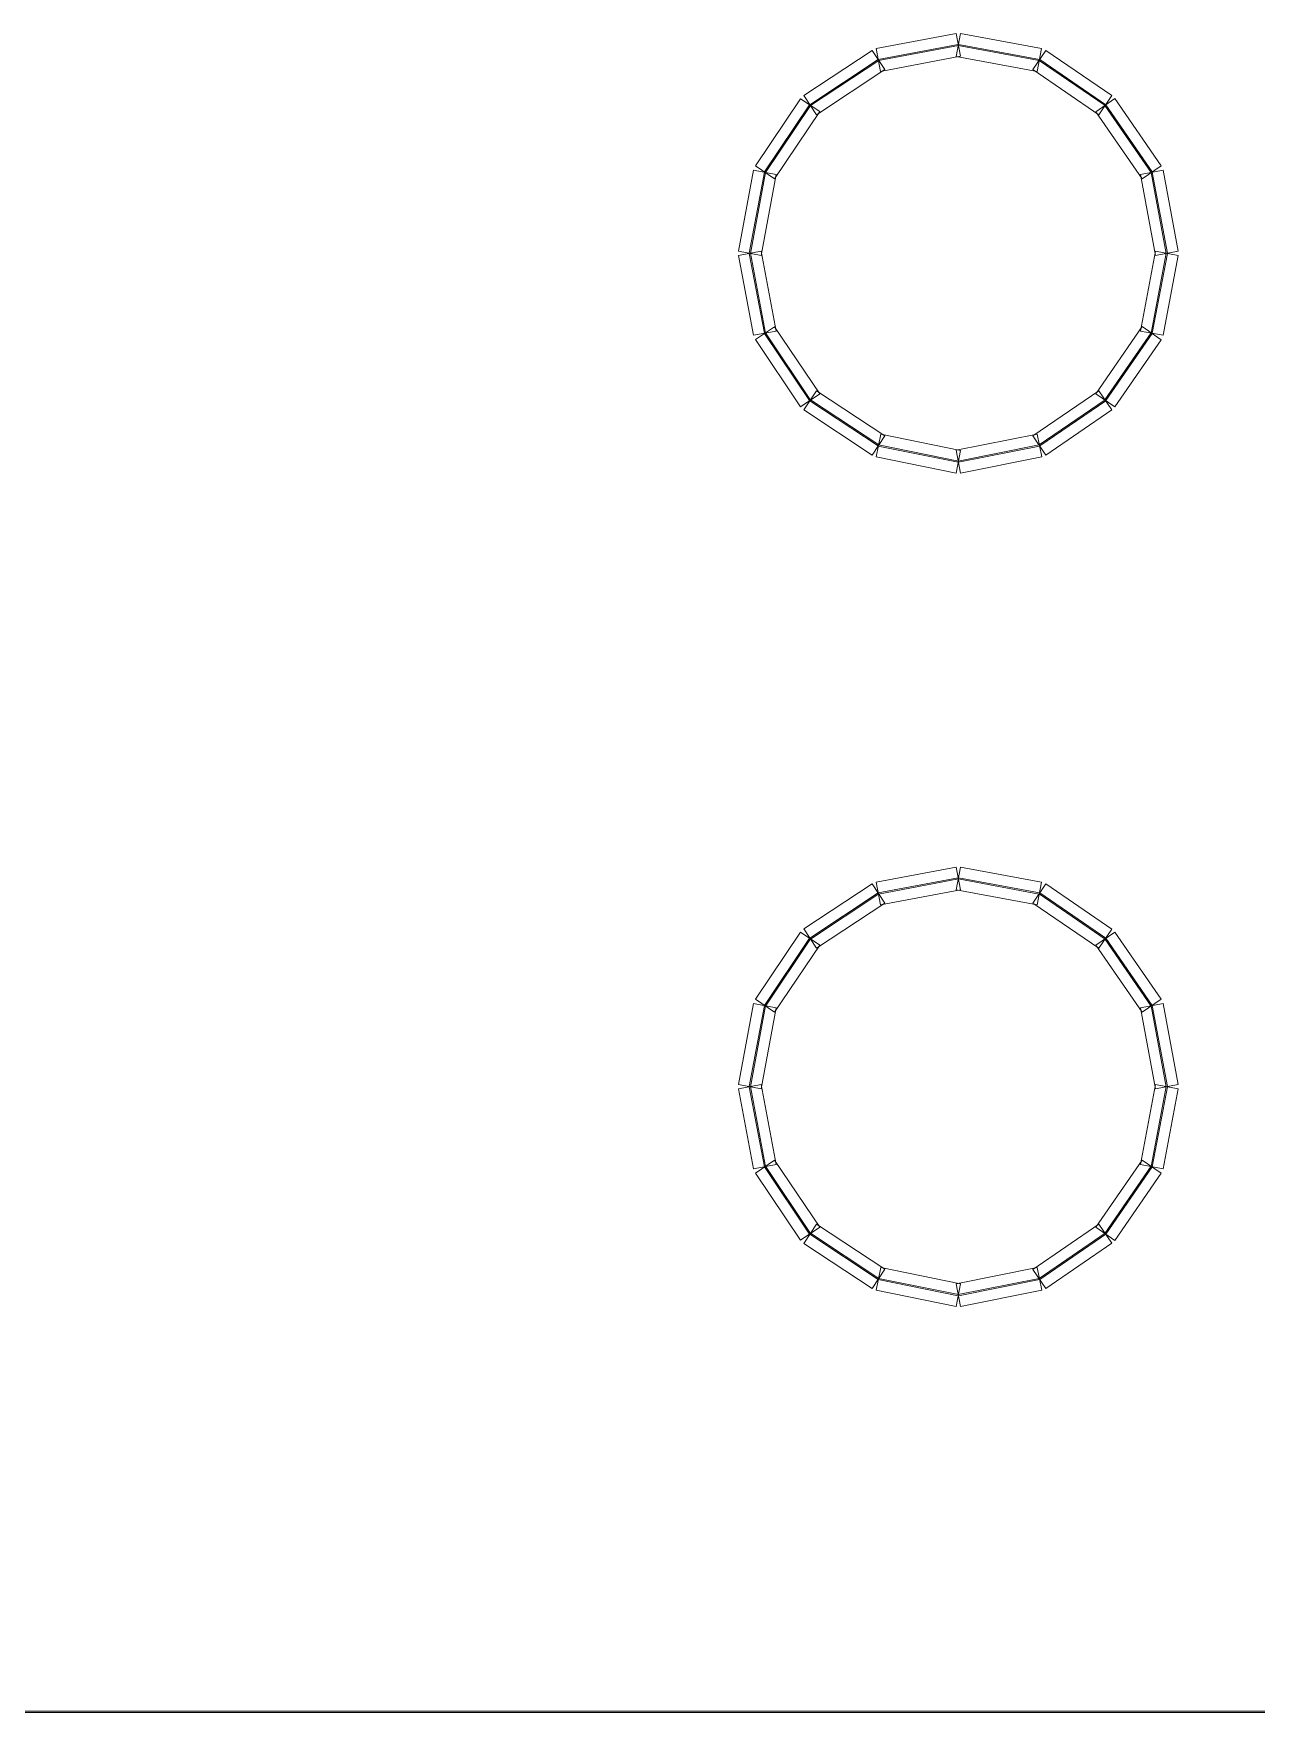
# Model space of a CAD drawing. Header units: millimetres. Extents: x -200 to 200, y -162 to 219.
# Drawn here: x -121.12 to -93.18, y -66.68 to -28.31 of the extents above; entities that cross this region are included whole.
import ezdxf

# ---------------------------------------------------------------- set-up
doc = ezdxf.new("R2010")
doc.units = ezdxf.units.MM
doc.header["$MEASUREMENT"] = 0

msp = doc.modelspace()

# ---------------------------------------------------------------- linework, layer by layer
at = {"color": 4, "lineweight": 5}
for points in [[(-100.0424, -28.3096), (-100.0424, -28.3096), (-99.9444, -28.8295), (-99.9444, -28.8295), (-99.9444, -28.8295), (-99.9444, -28.8295), (-101.7697, -29.1734), (-101.7697, -29.1734), (-101.7697, -29.1734), (-101.7697, -29.1734), (-101.8676, -28.6535), (-101.8676, -28.6535), (-101.8676, -28.6535), (-101.8676, -28.6535), (-100.0424, -28.3096), (-100.0424, -28.3096)], [(-98.0934, -28.6534), (-98.0934, -28.6534), (-98.19, -29.1735), (-98.19, -29.1735), (-98.19, -29.1735), (-98.19, -29.1735), (-100.0417, -28.8296), (-100.0417, -28.8296), (-100.0417, -28.8296), (-100.0417, -28.8296), (-99.9451, -28.3095), (-99.9451, -28.3095), (-99.9451, -28.3095), (-99.9451, -28.3095), (-98.0934, -28.6534), (-98.0934, -28.6534)], [(-101.9645, -28.6928), (-101.9645, -28.6928), (-101.6728, -29.1341), (-101.6728, -29.1341), (-101.6728, -29.1341), (-101.6728, -29.1341), (-103.2335, -30.1658), (-103.2335, -30.1658), (-103.2335, -30.1658), (-103.2335, -30.1658), (-103.5253, -29.7244), (-103.5253, -29.7244), (-103.5253, -29.7244), (-103.5253, -29.7244), (-101.9645, -28.6928), (-101.9645, -28.6928)], [(-99.9958, -28.5566), (-99.9958, -28.5566), (-99.9909, -28.5826), (-99.9909, -28.5826), (-99.9909, -28.5826), (-99.9909, -28.5826), (-101.8162, -28.9264), (-101.8162, -28.9264), (-101.8162, -28.9264), (-101.8162, -28.9264), (-101.8211, -28.9005), (-101.8211, -28.9005), (-101.8211, -28.9005), (-101.8211, -28.9005), (-99.9958, -28.5566), (-99.9958, -28.5566)], [(-98.1392, -28.9004), (-98.1392, -28.9004), (-98.1441, -28.9265), (-98.1441, -28.9265), (-98.1441, -28.9265), (-98.1441, -28.9265), (-99.9958, -28.5826), (-99.9958, -28.5826), (-99.9958, -28.5826), (-99.9958, -28.5826), (-99.991, -28.5566), (-99.991, -28.5566), (-99.991, -28.5566), (-99.991, -28.5566), (-98.1392, -28.9004), (-98.1392, -28.9004)], [(-96.4844, -29.7268), (-96.4844, -29.7268), (-96.7832, -30.1634), (-96.7832, -30.1634), (-96.7832, -30.1634), (-96.7832, -30.1634), (-98.291, -29.1318), (-98.291, -29.1318), (-98.291, -29.1318), (-98.291, -29.1318), (-97.9923, -28.6951), (-97.9923, -28.6951), (-97.9923, -28.6951), (-97.9923, -28.6951), (-96.4844, -29.7268), (-96.4844, -29.7268)], [(-101.826, -28.9024), (-101.826, -28.9024), (-101.8114, -28.9245), (-101.8114, -28.9245), (-101.8114, -28.9245), (-101.8114, -28.9245), (-103.3721, -29.9562), (-103.3721, -29.9562), (-103.3721, -29.9562), (-103.3721, -29.9562), (-103.3867, -29.9341), (-103.3867, -29.9341), (-103.3867, -29.9341), (-103.3867, -29.9341), (-101.826, -28.9024), (-101.826, -28.9024)], [(-96.6264, -29.9342), (-96.6264, -29.9342), (-96.6413, -29.956), (-96.6413, -29.956), (-96.6413, -29.956), (-96.6413, -29.956), (-98.1491, -28.9244), (-98.1491, -28.9244), (-98.1491, -28.9244), (-98.1491, -28.9244), (-98.1342, -28.9025), (-98.1342, -28.9025), (-98.1342, -28.9025), (-98.1342, -28.9025), (-96.6264, -29.9342), (-96.6264, -29.9342)], [(-103.5989, -29.7975), (-103.5989, -29.7975), (-103.1599, -30.0927), (-103.1599, -30.0927), (-103.1599, -30.0927), (-103.1599, -30.0927), (-104.1916, -31.627), (-104.1916, -31.627), (-104.1916, -31.627), (-104.1916, -31.627), (-104.6306, -31.3318), (-104.6306, -31.3318), (-104.6306, -31.3318), (-104.6306, -31.3318), (-103.5989, -29.7975), (-103.5989, -29.7975)], [(-95.3579, -31.3292), (-95.3579, -31.3292), (-95.7935, -31.6296), (-95.7935, -31.6296), (-95.7935, -31.6296), (-95.7935, -31.6296), (-96.8516, -30.0953), (-96.8516, -30.0953), (-96.8516, -30.0953), (-96.8516, -30.0953), (-96.4161, -29.7949), (-96.4161, -29.7949), (-96.4161, -29.7949), (-96.4161, -29.7949), (-95.3579, -31.3292), (-95.3579, -31.3292)], [(-103.3904, -29.9377), (-103.3904, -29.9377), (-103.3684, -29.9525), (-103.3684, -29.9525), (-103.3684, -29.9525), (-103.3684, -29.9525), (-104.4001, -31.4868), (-104.4001, -31.4868), (-104.4001, -31.4868), (-104.4001, -31.4868), (-104.4221, -31.472), (-104.4221, -31.472), (-104.4221, -31.472), (-104.4221, -31.472), (-103.3904, -29.9377), (-103.3904, -29.9377)], [(-95.5648, -31.4719), (-95.5648, -31.4719), (-95.5866, -31.4869), (-95.5866, -31.4869), (-95.5866, -31.4869), (-95.5866, -31.4869), (-96.6447, -29.9526), (-96.6447, -29.9526), (-96.6447, -29.9526), (-96.6447, -29.9526), (-96.6229, -29.9376), (-96.6229, -29.9376), (-96.6229, -29.9376), (-96.6229, -29.9376), (-95.5648, -31.4719), (-95.5648, -31.4719)], [(-104.6712, -31.4311), (-104.6712, -31.4311), (-104.151, -31.5277), (-104.151, -31.5277), (-104.151, -31.5277), (-104.151, -31.5277), (-104.4949, -33.3795), (-104.4949, -33.3795), (-104.4949, -33.3795), (-104.4949, -33.3795), (-105.0151, -33.2828), (-105.0151, -33.2828), (-105.0151, -33.2828), (-105.0151, -33.2828), (-104.6712, -31.4311), (-104.6712, -31.4311)], [(-94.9717, -33.2828), (-94.9717, -33.2828), (-95.4919, -33.3795), (-95.4919, -33.3795), (-95.4919, -33.3795), (-95.4919, -33.3795), (-95.8358, -31.5277), (-95.8358, -31.5277), (-95.8358, -31.5277), (-95.8358, -31.5277), (-95.3156, -31.4311), (-95.3156, -31.4311), (-95.3156, -31.4311), (-95.3156, -31.4311), (-94.9717, -33.2828), (-94.9717, -33.2828)], [(-104.4241, -31.477), (-104.4241, -31.477), (-104.3981, -31.4818), (-104.3981, -31.4818), (-104.3981, -31.4818), (-104.3981, -31.4818), (-104.742, -33.3336), (-104.742, -33.3336), (-104.742, -33.3336), (-104.742, -33.3336), (-104.768, -33.3287), (-104.768, -33.3287), (-104.768, -33.3287), (-104.768, -33.3287), (-104.4241, -31.477), (-104.4241, -31.477)], [(-95.2188, -33.3287), (-95.2188, -33.3287), (-95.2448, -33.3336), (-95.2448, -33.3336), (-95.2448, -33.3336), (-95.2448, -33.3336), (-95.5887, -31.4818), (-95.5887, -31.4818), (-95.5887, -31.4818), (-95.5887, -31.4818), (-95.5627, -31.477), (-95.5627, -31.477), (-95.5627, -31.477), (-95.5627, -31.477), (-95.2188, -33.3287), (-95.2188, -33.3287)], [(-105.0149, -33.3801), (-105.0149, -33.3801), (-104.495, -33.2822), (-104.495, -33.2822), (-104.495, -33.2822), (-104.495, -33.2822), (-104.1511, -35.1074), (-104.1511, -35.1074), (-104.1511, -35.1074), (-104.1511, -35.1074), (-104.671, -35.2054), (-104.671, -35.2054), (-104.671, -35.2054), (-104.671, -35.2054), (-105.0149, -33.3801), (-105.0149, -33.3801)], [(-104.768, -33.3336), (-104.768, -33.3336), (-104.742, -33.3287), (-104.742, -33.3287), (-104.742, -33.3287), (-104.742, -33.3287), (-104.3981, -35.154), (-104.3981, -35.154), (-104.3981, -35.154), (-104.3981, -35.154), (-104.4241, -35.1589), (-104.4241, -35.1589), (-104.4241, -35.1589), (-104.4241, -35.1589), (-104.768, -33.3336), (-104.768, -33.3336)], [(-95.3157, -35.2054), (-95.3157, -35.2054), (-95.8356, -35.1074), (-95.8356, -35.1074), (-95.8356, -35.1074), (-95.8356, -35.1074), (-95.4918, -33.2822), (-95.4918, -33.2822), (-95.4918, -33.2822), (-95.4918, -33.2822), (-94.9718, -33.3801), (-94.9718, -33.3801), (-94.9718, -33.3801), (-94.9718, -33.3801), (-95.3157, -35.2054), (-95.3157, -35.2054)], [(-95.5627, -35.1589), (-95.5627, -35.1589), (-95.5887, -35.154), (-95.5887, -35.154), (-95.5887, -35.154), (-95.5887, -35.154), (-95.2448, -33.3287), (-95.2448, -33.3287), (-95.2448, -33.3287), (-95.2448, -33.3287), (-95.2188, -33.3336), (-95.2188, -33.3336), (-95.2188, -33.3336), (-95.2188, -33.3336), (-95.5627, -35.1589), (-95.5627, -35.1589)], [(-104.6306, -35.304), (-104.6306, -35.304), (-104.1916, -35.0088), (-104.1916, -35.0088), (-104.1916, -35.0088), (-104.1916, -35.0088), (-103.1599, -36.5431), (-103.1599, -36.5431), (-103.1599, -36.5431), (-103.1599, -36.5431), (-103.5989, -36.8383), (-103.5989, -36.8383), (-103.5989, -36.8383), (-103.5989, -36.8383), (-104.6306, -35.304), (-104.6306, -35.304)], [(-104.4221, -35.1638), (-104.4221, -35.1638), (-104.4001, -35.149), (-104.4001, -35.149), (-104.4001, -35.149), (-104.4001, -35.149), (-103.3684, -36.6833), (-103.3684, -36.6833), (-103.3684, -36.6833), (-103.3684, -36.6833), (-103.3904, -36.6981), (-103.3904, -36.6981), (-103.3904, -36.6981), (-103.3904, -36.6981), (-104.4221, -35.1638), (-104.4221, -35.1638)], [(-96.4161, -36.8409), (-96.4161, -36.8409), (-96.8516, -36.5405), (-96.8516, -36.5405), (-96.8516, -36.5405), (-96.8516, -36.5405), (-95.7935, -35.0062), (-95.7935, -35.0062), (-95.7935, -35.0062), (-95.7935, -35.0062), (-95.3579, -35.3066), (-95.3579, -35.3066), (-95.3579, -35.3066), (-95.3579, -35.3066), (-96.4161, -36.8409), (-96.4161, -36.8409)], [(-96.6229, -36.6982), (-96.6229, -36.6982), (-96.6447, -36.6832), (-96.6447, -36.6832), (-96.6447, -36.6832), (-96.6447, -36.6832), (-95.5866, -35.1489), (-95.5866, -35.1489), (-95.5866, -35.1489), (-95.5866, -35.1489), (-95.5648, -35.1639), (-95.5648, -35.1639), (-95.5648, -35.1639), (-95.5648, -35.1639), (-96.6229, -36.6982), (-96.6229, -36.6982)], [(-103.5253, -36.9114), (-103.5253, -36.9114), (-103.2335, -36.47), (-103.2335, -36.47), (-103.2335, -36.47), (-103.2335, -36.47), (-101.6728, -37.5017), (-101.6728, -37.5017), (-101.6728, -37.5017), (-101.6728, -37.5017), (-101.9645, -37.9431), (-101.9645, -37.9431), (-101.9645, -37.9431), (-101.9645, -37.9431), (-103.5253, -36.9114), (-103.5253, -36.9114)], [(-103.3867, -36.7018), (-103.3867, -36.7018), (-103.3721, -36.6797), (-103.3721, -36.6797), (-103.3721, -36.6797), (-103.3721, -36.6797), (-101.8114, -37.7114), (-101.8114, -37.7114), (-101.8114, -37.7114), (-101.8114, -37.7114), (-101.826, -37.7334), (-101.826, -37.7334), (-101.826, -37.7334), (-101.826, -37.7334), (-103.3867, -36.7018), (-103.3867, -36.7018)], [(-97.9923, -37.9407), (-97.9923, -37.9407), (-98.291, -37.5041), (-98.291, -37.5041), (-98.291, -37.5041), (-98.291, -37.5041), (-96.7832, -36.4724), (-96.7832, -36.4724), (-96.7832, -36.4724), (-96.7832, -36.4724), (-96.4844, -36.909), (-96.4844, -36.909), (-96.4844, -36.909), (-96.4844, -36.909), (-97.9923, -37.9407), (-97.9923, -37.9407)], [(-98.1342, -37.7333), (-98.1342, -37.7333), (-98.1491, -37.7115), (-98.1491, -37.7115), (-98.1491, -37.7115), (-98.1491, -37.7115), (-96.6413, -36.6798), (-96.6413, -36.6798), (-96.6413, -36.6798), (-96.6413, -36.6798), (-96.6264, -36.7016), (-96.6264, -36.7016), (-96.6264, -36.7016), (-96.6264, -36.7016), (-98.1342, -37.7333), (-98.1342, -37.7333)], [(-101.8713, -37.9816), (-101.8713, -37.9816), (-101.7661, -37.4631), (-101.7661, -37.4631), (-101.7661, -37.4631), (-101.7661, -37.4631), (-99.9408, -37.8335), (-99.9408, -37.8335), (-99.9408, -37.8335), (-99.9408, -37.8335), (-100.046, -38.352), (-100.046, -38.352), (-100.046, -38.352), (-100.046, -38.352), (-101.8713, -37.9816), (-101.8713, -37.9816)], [(-99.9415, -38.3521), (-99.9415, -38.3521), (-100.0453, -37.8333), (-100.0453, -37.8333), (-100.0453, -37.8333), (-100.0453, -37.8333), (-98.1935, -37.463), (-98.1935, -37.463), (-98.1935, -37.463), (-98.1935, -37.463), (-98.0898, -37.9818), (-98.0898, -37.9818), (-98.0898, -37.9818), (-98.0898, -37.9818), (-99.9415, -38.3521), (-99.9415, -38.3521)], [(-101.8213, -37.7354), (-101.8213, -37.7354), (-101.816, -37.7094), (-101.816, -37.7094), (-101.816, -37.7094), (-101.816, -37.7094), (-99.9908, -38.0798), (-99.9908, -38.0798), (-99.9908, -38.0798), (-99.9908, -38.0798), (-99.996, -38.1057), (-99.996, -38.1057), (-99.996, -38.1057), (-99.996, -38.1057), (-101.8213, -37.7354), (-101.8213, -37.7354)], [(-99.9908, -38.1057), (-99.9908, -38.1057), (-99.996, -38.0798), (-99.996, -38.0798), (-99.996, -38.0798), (-99.996, -38.0798), (-98.1443, -37.7094), (-98.1443, -37.7094), (-98.1443, -37.7094), (-98.1443, -37.7094), (-98.1391, -37.7354), (-98.1391, -37.7354), (-98.1391, -37.7354), (-98.1391, -37.7354), (-99.9908, -38.1057), (-99.9908, -38.1057)], [(-100.0424, -47.356), (-100.0424, -47.356), (-99.9444, -47.8759), (-99.9444, -47.8759), (-99.9444, -47.8759), (-99.9444, -47.8759), (-101.7697, -48.2198), (-101.7697, -48.2198), (-101.7697, -48.2198), (-101.7697, -48.2198), (-101.8676, -47.6999), (-101.8676, -47.6999), (-101.8676, -47.6999), (-101.8676, -47.6999), (-100.0424, -47.356), (-100.0424, -47.356)], [(-98.0934, -47.6997), (-98.0934, -47.6997), (-98.19, -48.2199), (-98.19, -48.2199), (-98.19, -48.2199), (-98.19, -48.2199), (-100.0417, -47.876), (-100.0417, -47.876), (-100.0417, -47.876), (-100.0417, -47.876), (-99.9451, -47.3558), (-99.9451, -47.3558), (-99.9451, -47.3558), (-99.9451, -47.3558), (-98.0934, -47.6997), (-98.0934, -47.6997)], [(-101.9645, -47.7391), (-101.9645, -47.7391), (-101.6728, -48.1805), (-101.6728, -48.1805), (-101.6728, -48.1805), (-101.6728, -48.1805), (-103.2335, -49.2122), (-103.2335, -49.2122), (-103.2335, -49.2122), (-103.2335, -49.2122), (-103.5253, -48.7708), (-103.5253, -48.7708), (-103.5253, -48.7708), (-103.5253, -48.7708), (-101.9645, -47.7391), (-101.9645, -47.7391)], [(-101.826, -47.9488), (-101.826, -47.9488), (-101.8114, -47.9709), (-101.8114, -47.9709), (-101.8114, -47.9709), (-101.8114, -47.9709), (-103.3721, -49.0025), (-103.3721, -49.0025), (-103.3721, -49.0025), (-103.3721, -49.0025), (-103.3867, -48.9805), (-103.3867, -48.9805), (-103.3867, -48.9805), (-103.3867, -48.9805), (-101.826, -47.9488), (-101.826, -47.9488)], [(-99.9958, -47.6029), (-99.9958, -47.6029), (-99.9909, -47.6289), (-99.9909, -47.6289), (-99.9909, -47.6289), (-99.9909, -47.6289), (-101.8162, -47.9728), (-101.8162, -47.9728), (-101.8162, -47.9728), (-101.8162, -47.9728), (-101.8211, -47.9468), (-101.8211, -47.9468), (-101.8211, -47.9468), (-101.8211, -47.9468), (-99.9958, -47.6029), (-99.9958, -47.6029)], [(-98.1392, -47.9468), (-98.1392, -47.9468), (-98.1441, -47.9728), (-98.1441, -47.9728), (-98.1441, -47.9728), (-98.1441, -47.9728), (-99.9958, -47.6289), (-99.9958, -47.6289), (-99.9958, -47.6289), (-99.9958, -47.6289), (-99.991, -47.6029), (-99.991, -47.6029), (-99.991, -47.6029), (-99.991, -47.6029), (-98.1392, -47.9468), (-98.1392, -47.9468)], [(-96.4844, -48.7732), (-96.4844, -48.7732), (-96.7832, -49.2098), (-96.7832, -49.2098), (-96.7832, -49.2098), (-96.7832, -49.2098), (-98.291, -48.1781), (-98.291, -48.1781), (-98.291, -48.1781), (-98.291, -48.1781), (-97.9923, -47.7415), (-97.9923, -47.7415), (-97.9923, -47.7415), (-97.9923, -47.7415), (-96.4844, -48.7732), (-96.4844, -48.7732)], [(-96.6264, -48.9806), (-96.6264, -48.9806), (-96.6413, -49.0024), (-96.6413, -49.0024), (-96.6413, -49.0024), (-96.6413, -49.0024), (-98.1491, -47.9707), (-98.1491, -47.9707), (-98.1491, -47.9707), (-98.1491, -47.9707), (-98.1342, -47.9489), (-98.1342, -47.9489), (-98.1342, -47.9489), (-98.1342, -47.9489), (-96.6264, -48.9806), (-96.6264, -48.9806)], [(-103.5989, -48.8439), (-103.5989, -48.8439), (-103.1599, -49.1391), (-103.1599, -49.1391), (-103.1599, -49.1391), (-103.1599, -49.1391), (-104.1916, -50.6734), (-104.1916, -50.6734), (-104.1916, -50.6734), (-104.1916, -50.6734), (-104.6306, -50.3782), (-104.6306, -50.3782), (-104.6306, -50.3782), (-104.6306, -50.3782), (-103.5989, -48.8439), (-103.5989, -48.8439)], [(-103.3904, -48.9841), (-103.3904, -48.9841), (-103.3684, -48.9989), (-103.3684, -48.9989), (-103.3684, -48.9989), (-103.3684, -48.9989), (-104.4001, -50.5332), (-104.4001, -50.5332), (-104.4001, -50.5332), (-104.4001, -50.5332), (-104.4221, -50.5184), (-104.4221, -50.5184), (-104.4221, -50.5184), (-104.4221, -50.5184), (-103.3904, -48.9841), (-103.3904, -48.9841)], [(-95.3579, -50.3756), (-95.3579, -50.3756), (-95.7935, -50.676), (-95.7935, -50.676), (-95.7935, -50.676), (-95.7935, -50.676), (-96.8516, -49.1417), (-96.8516, -49.1417), (-96.8516, -49.1417), (-96.8516, -49.1417), (-96.4161, -48.8413), (-96.4161, -48.8413), (-96.4161, -48.8413), (-96.4161, -48.8413), (-95.3579, -50.3756), (-95.3579, -50.3756)], [(-95.5648, -50.5183), (-95.5648, -50.5183), (-95.5866, -50.5333), (-95.5866, -50.5333), (-95.5866, -50.5333), (-95.5866, -50.5333), (-96.6447, -48.999), (-96.6447, -48.999), (-96.6447, -48.999), (-96.6447, -48.999), (-96.6229, -48.984), (-96.6229, -48.984), (-96.6229, -48.984), (-96.6229, -48.984), (-95.5648, -50.5183), (-95.5648, -50.5183)], [(-104.6712, -50.4775), (-104.6712, -50.4775), (-104.151, -50.5741), (-104.151, -50.5741), (-104.151, -50.5741), (-104.151, -50.5741), (-104.4949, -52.4258), (-104.4949, -52.4258), (-104.4949, -52.4258), (-104.4949, -52.4258), (-105.0151, -52.3292), (-105.0151, -52.3292), (-105.0151, -52.3292), (-105.0151, -52.3292), (-104.6712, -50.4775), (-104.6712, -50.4775)], [(-104.4241, -50.5234), (-104.4241, -50.5234), (-104.3981, -50.5282), (-104.3981, -50.5282), (-104.3981, -50.5282), (-104.3981, -50.5282), (-104.742, -52.3799), (-104.742, -52.3799), (-104.742, -52.3799), (-104.742, -52.3799), (-104.768, -52.3751), (-104.768, -52.3751), (-104.768, -52.3751), (-104.768, -52.3751), (-104.4241, -50.5234), (-104.4241, -50.5234)], [(-94.9717, -52.3292), (-94.9717, -52.3292), (-95.4919, -52.4258), (-95.4919, -52.4258), (-95.4919, -52.4258), (-95.4919, -52.4258), (-95.8358, -50.5741), (-95.8358, -50.5741), (-95.8358, -50.5741), (-95.8358, -50.5741), (-95.3156, -50.4775), (-95.3156, -50.4775), (-95.3156, -50.4775), (-95.3156, -50.4775), (-94.9717, -52.3292), (-94.9717, -52.3292)], [(-95.2188, -52.3751), (-95.2188, -52.3751), (-95.2448, -52.3799), (-95.2448, -52.3799), (-95.2448, -52.3799), (-95.2448, -52.3799), (-95.5887, -50.5282), (-95.5887, -50.5282), (-95.5887, -50.5282), (-95.5887, -50.5282), (-95.5627, -50.5234), (-95.5627, -50.5234), (-95.5627, -50.5234), (-95.5627, -50.5234), (-95.2188, -52.3751), (-95.2188, -52.3751)], [(-105.0149, -52.4265), (-105.0149, -52.4265), (-104.495, -52.3285), (-104.495, -52.3285), (-104.495, -52.3285), (-104.495, -52.3285), (-104.1511, -54.1538), (-104.1511, -54.1538), (-104.1511, -54.1538), (-104.1511, -54.1538), (-104.671, -54.2518), (-104.671, -54.2518), (-104.671, -54.2518), (-104.671, -54.2518), (-105.0149, -52.4265), (-105.0149, -52.4265)], [(-104.768, -52.38), (-104.768, -52.38), (-104.742, -52.3751), (-104.742, -52.3751), (-104.742, -52.3751), (-104.742, -52.3751), (-104.3981, -54.2003), (-104.3981, -54.2003), (-104.3981, -54.2003), (-104.3981, -54.2003), (-104.4241, -54.2052), (-104.4241, -54.2052), (-104.4241, -54.2052), (-104.4241, -54.2052), (-104.768, -52.38), (-104.768, -52.38)], [(-95.3157, -54.2518), (-95.3157, -54.2518), (-95.8356, -54.1538), (-95.8356, -54.1538), (-95.8356, -54.1538), (-95.8356, -54.1538), (-95.4918, -52.3285), (-95.4918, -52.3285), (-95.4918, -52.3285), (-95.4918, -52.3285), (-94.9718, -52.4265), (-94.9718, -52.4265), (-94.9718, -52.4265), (-94.9718, -52.4265), (-95.3157, -54.2518), (-95.3157, -54.2518)], [(-95.5627, -54.2052), (-95.5627, -54.2052), (-95.5887, -54.2003), (-95.5887, -54.2003), (-95.5887, -54.2003), (-95.5887, -54.2003), (-95.2448, -52.3751), (-95.2448, -52.3751), (-95.2448, -52.3751), (-95.2448, -52.3751), (-95.2188, -52.38), (-95.2188, -52.38), (-95.2188, -52.38), (-95.2188, -52.38), (-95.5627, -54.2052), (-95.5627, -54.2052)], [(-104.6306, -54.3504), (-104.6306, -54.3504), (-104.1916, -54.0552), (-104.1916, -54.0552), (-104.1916, -54.0552), (-104.1916, -54.0552), (-103.1599, -55.5895), (-103.1599, -55.5895), (-103.1599, -55.5895), (-103.1599, -55.5895), (-103.5989, -55.8847), (-103.5989, -55.8847), (-103.5989, -55.8847), (-103.5989, -55.8847), (-104.6306, -54.3504), (-104.6306, -54.3504)], [(-96.4161, -55.8873), (-96.4161, -55.8873), (-96.8516, -55.5869), (-96.8516, -55.5869), (-96.8516, -55.5869), (-96.8516, -55.5869), (-95.7935, -54.0526), (-95.7935, -54.0526), (-95.7935, -54.0526), (-95.7935, -54.0526), (-95.3579, -54.353), (-95.3579, -54.353), (-95.3579, -54.353), (-95.3579, -54.353), (-96.4161, -55.8873), (-96.4161, -55.8873)], [(-104.4221, -54.2102), (-104.4221, -54.2102), (-104.4001, -54.1954), (-104.4001, -54.1954), (-104.4001, -54.1954), (-104.4001, -54.1954), (-103.3684, -55.7297), (-103.3684, -55.7297), (-103.3684, -55.7297), (-103.3684, -55.7297), (-103.3904, -55.7445), (-103.3904, -55.7445), (-103.3904, -55.7445), (-103.3904, -55.7445), (-104.4221, -54.2102), (-104.4221, -54.2102)], [(-96.6229, -55.7446), (-96.6229, -55.7446), (-96.6447, -55.7296), (-96.6447, -55.7296), (-96.6447, -55.7296), (-96.6447, -55.7296), (-95.5866, -54.1953), (-95.5866, -54.1953), (-95.5866, -54.1953), (-95.5866, -54.1953), (-95.5648, -54.2103), (-95.5648, -54.2103), (-95.5648, -54.2103), (-95.5648, -54.2103), (-96.6229, -55.7446), (-96.6229, -55.7446)], [(-103.5253, -55.9578), (-103.5253, -55.9578), (-103.2335, -55.5164), (-103.2335, -55.5164), (-103.2335, -55.5164), (-103.2335, -55.5164), (-101.6728, -56.5481), (-101.6728, -56.5481), (-101.6728, -56.5481), (-101.6728, -56.5481), (-101.9645, -56.9894), (-101.9645, -56.9894), (-101.9645, -56.9894), (-101.9645, -56.9894), (-103.5253, -55.9578), (-103.5253, -55.9578)], [(-97.9923, -56.9871), (-97.9923, -56.9871), (-98.291, -56.5504), (-98.291, -56.5504), (-98.291, -56.5504), (-98.291, -56.5504), (-96.7832, -55.5188), (-96.7832, -55.5188), (-96.7832, -55.5188), (-96.7832, -55.5188), (-96.4844, -55.9554), (-96.4844, -55.9554), (-96.4844, -55.9554), (-96.4844, -55.9554), (-97.9923, -56.9871), (-97.9923, -56.9871)], [(-103.3867, -55.7481), (-103.3867, -55.7481), (-103.3721, -55.7261), (-103.3721, -55.7261), (-103.3721, -55.7261), (-103.3721, -55.7261), (-101.8114, -56.7577), (-101.8114, -56.7577), (-101.8114, -56.7577), (-101.8114, -56.7577), (-101.826, -56.7798), (-101.826, -56.7798), (-101.826, -56.7798), (-101.826, -56.7798), (-103.3867, -55.7481), (-103.3867, -55.7481)], [(-98.1342, -56.7797), (-98.1342, -56.7797), (-98.1491, -56.7579), (-98.1491, -56.7579), (-98.1491, -56.7579), (-98.1491, -56.7579), (-96.6413, -55.7262), (-96.6413, -55.7262), (-96.6413, -55.7262), (-96.6413, -55.7262), (-96.6264, -55.748), (-96.6264, -55.748), (-96.6264, -55.748), (-96.6264, -55.748), (-98.1342, -56.7797), (-98.1342, -56.7797)], [(-101.8713, -57.028), (-101.8713, -57.028), (-101.7661, -56.5095), (-101.7661, -56.5095), (-101.7661, -56.5095), (-101.7661, -56.5095), (-99.9408, -56.8799), (-99.9408, -56.8799), (-99.9408, -56.8799), (-99.9408, -56.8799), (-100.046, -57.3984), (-100.046, -57.3984), (-100.046, -57.3984), (-100.046, -57.3984), (-101.8713, -57.028), (-101.8713, -57.028)], [(-101.8213, -56.7817), (-101.8213, -56.7817), (-101.816, -56.7558), (-101.816, -56.7558), (-101.816, -56.7558), (-101.816, -56.7558), (-99.9908, -57.1261), (-99.9908, -57.1261), (-99.9908, -57.1261), (-99.9908, -57.1261), (-99.996, -57.1521), (-99.996, -57.1521), (-99.996, -57.1521), (-99.996, -57.1521), (-101.8213, -56.7817), (-101.8213, -56.7817)], [(-99.9415, -57.3985), (-99.9415, -57.3985), (-100.0453, -56.8797), (-100.0453, -56.8797), (-100.0453, -56.8797), (-100.0453, -56.8797), (-98.1935, -56.5094), (-98.1935, -56.5094), (-98.1935, -56.5094), (-98.1935, -56.5094), (-98.0898, -57.0282), (-98.0898, -57.0282), (-98.0898, -57.0282), (-98.0898, -57.0282), (-99.9415, -57.3985), (-99.9415, -57.3985)], [(-99.9908, -57.1521), (-99.9908, -57.1521), (-99.996, -57.1261), (-99.996, -57.1261), (-99.996, -57.1261), (-99.996, -57.1261), (-98.1443, -56.7558), (-98.1443, -56.7558), (-98.1443, -56.7558), (-98.1443, -56.7558), (-98.1391, -56.7817), (-98.1391, -56.7817), (-98.1391, -56.7817), (-98.1391, -56.7817), (-99.9908, -57.1521), (-99.9908, -57.1521)]]:
    msp.add_open_spline(points, degree=3, knots=[0, 0, 0, 0, 0.25, 0.25, 0.25, 0.25, 0.5, 0.5, 0.5, 0.5, 0.75, 0.75, 0.75, 0.75, 1, 1, 1, 1], dxfattribs=at)
at = {"color": 1, "lineweight": 5}
msp.add_open_spline([(-90.8406, -66.6491), (-90.8406, -66.6491), (-90.8406, -66.6755), (-90.8406, -66.6755), (-90.8406, -66.6755), (-90.8406, -66.6755), (-137.7158, -66.6755), (-137.7158, -66.6755), (-137.7158, -66.6755), (-137.7158, -66.6755), (-137.7158, -66.6491), (-137.7158, -66.6491), (-137.7158, -66.6491), (-137.7158, -66.6491), (-90.8406, -66.6491), (-90.8406, -66.6491)], degree=3, knots=[0, 0, 0, 0, 0.25, 0.25, 0.25, 0.25, 0.5, 0.5, 0.5, 0.5, 0.75, 0.75, 0.75, 0.75, 1, 1, 1, 1], dxfattribs=at)

doc.saveas('drawing.dxf')
